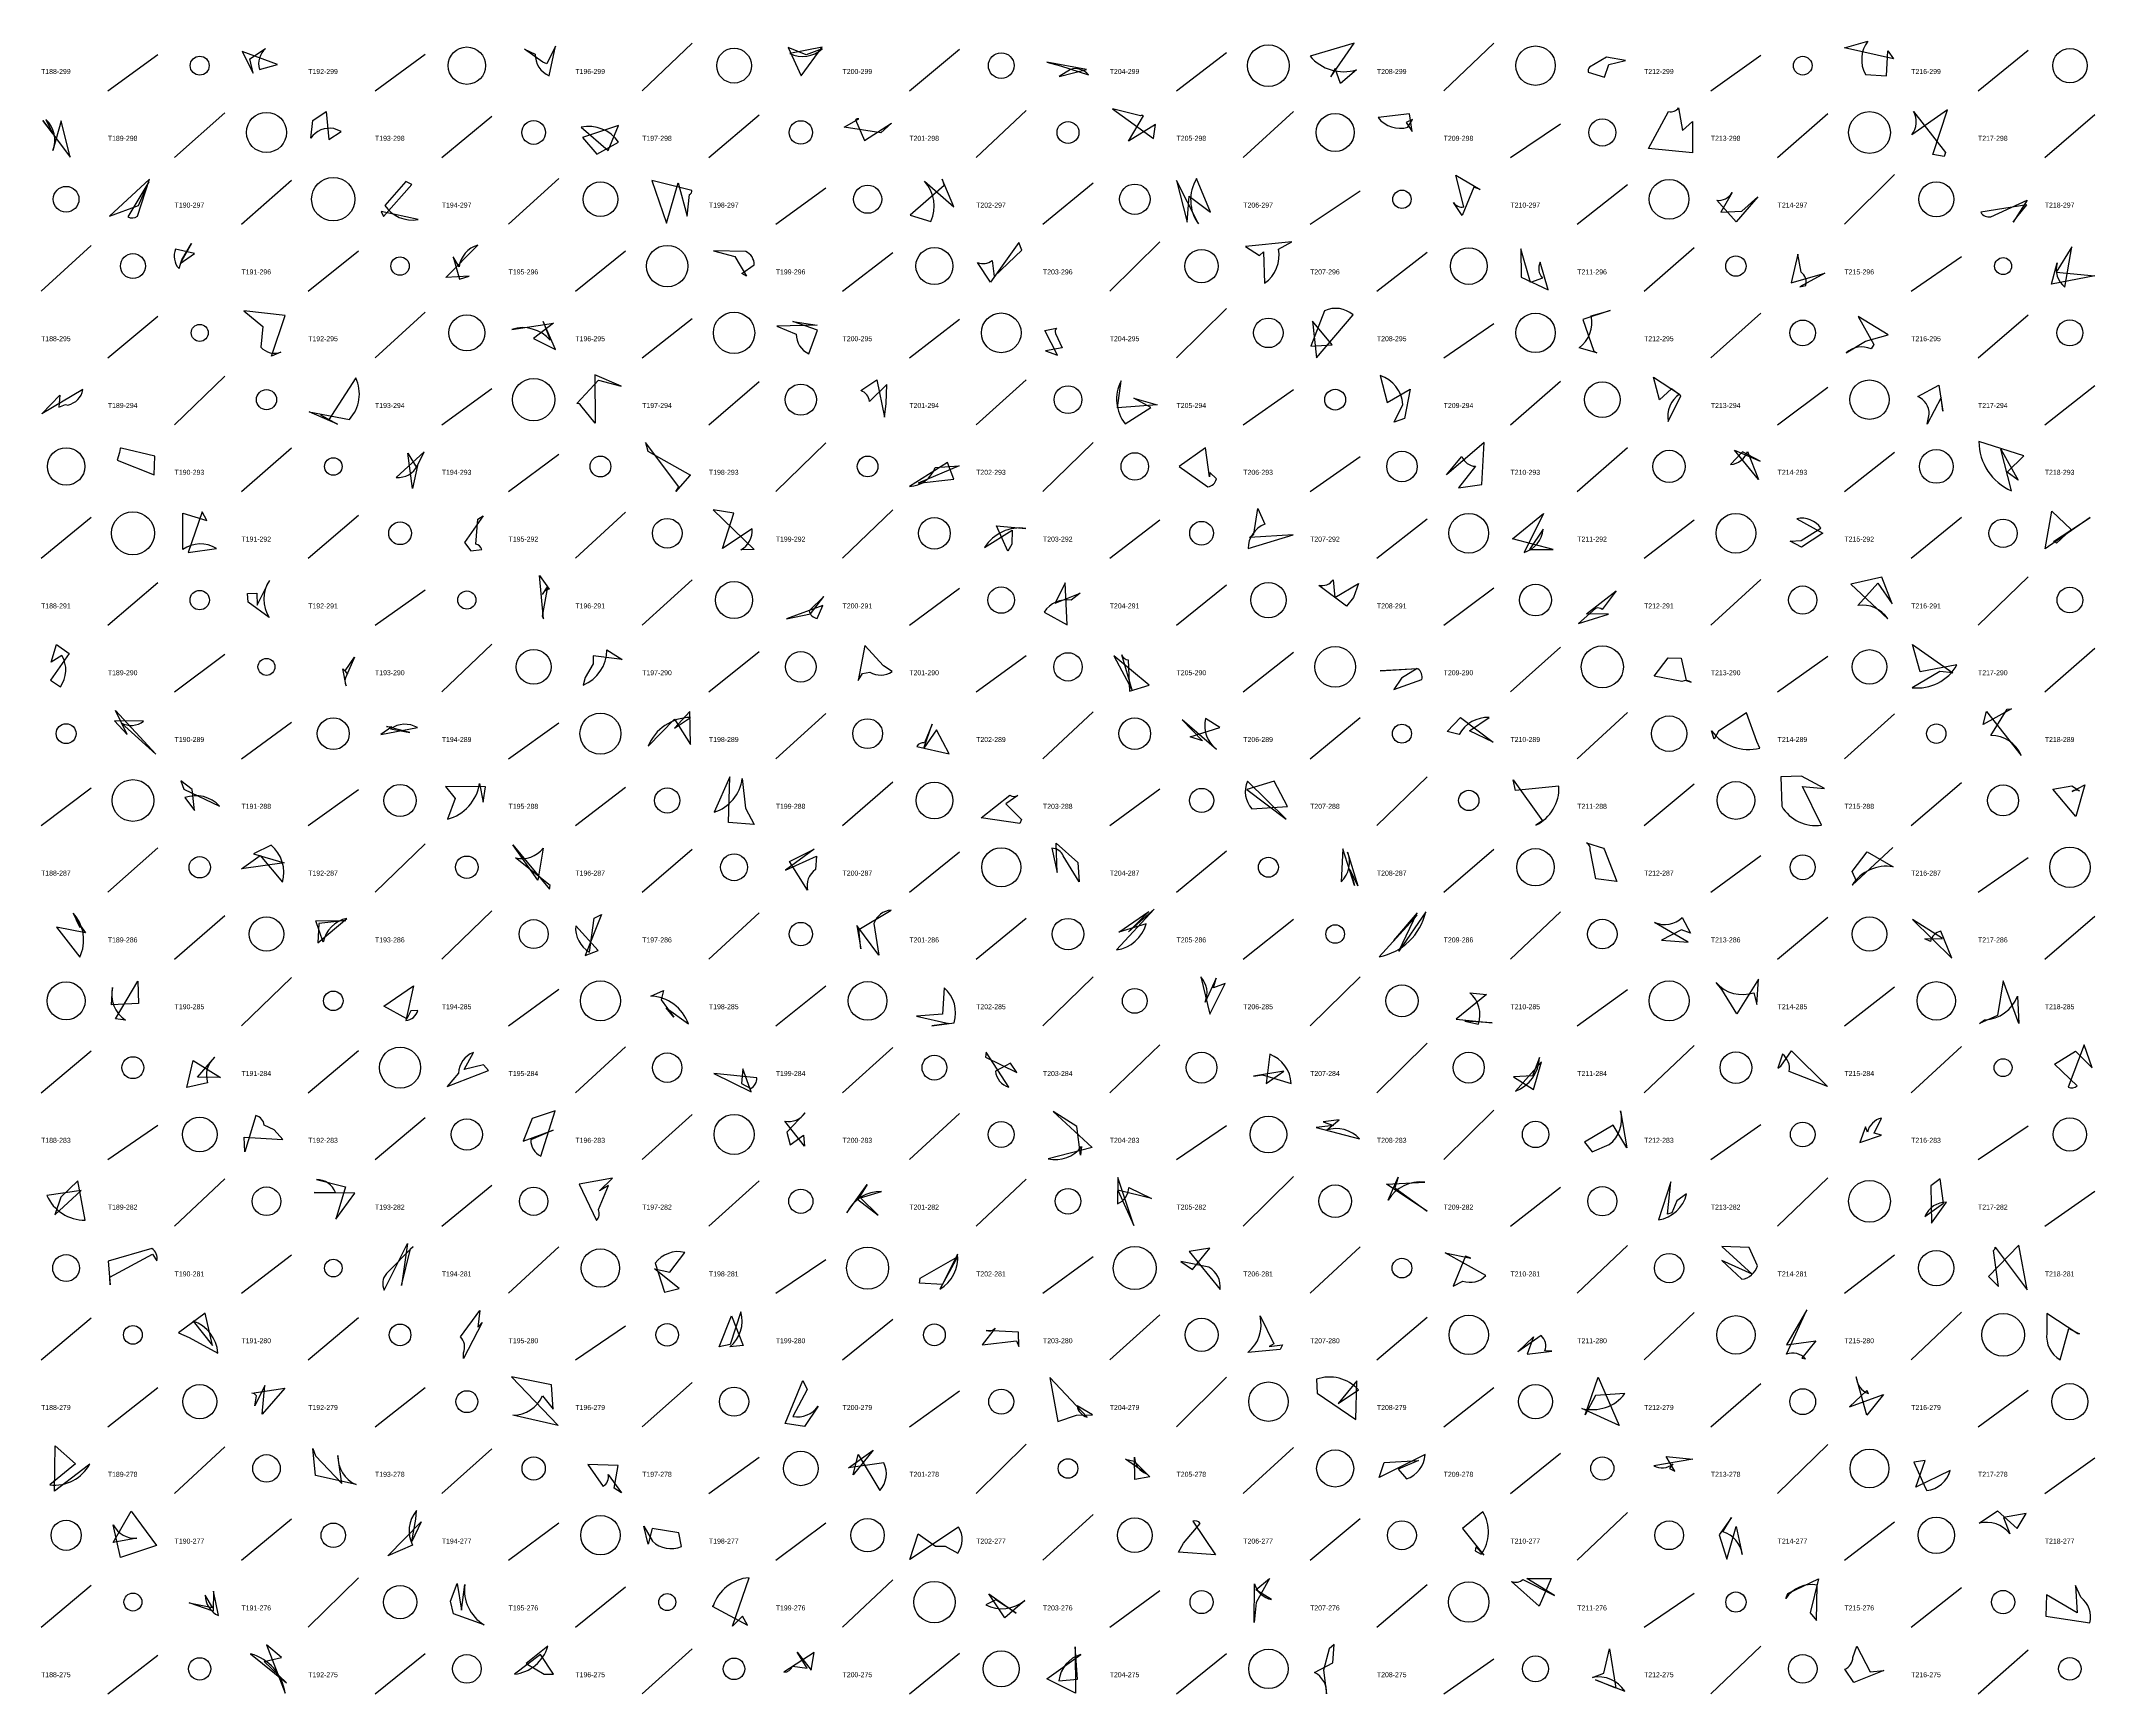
# Model space of a CAD drawing. Header units: millimetres. Extents: x -1 to 9990, y 0 to 15990.
# Drawn here: x 7520 to 8750, y 11000 to 11990 of the extents above; entities that cross this region are included whole.
import ezdxf

# ---------------------------------------------------------------- set-up
doc = ezdxf.new("R2010")
doc.units = ezdxf.units.MM
doc.layers.add('TEXT', color=3, linetype='Continuous')
doc.layers.add('WALL', color=1, linetype='Continuous')

msp = doc.modelspace()

# ---------------------------------------------------------------- linework, layer by layer
for points in [[(7647, 11970.5), (7645.1, 11979.1), (7654.5, 11985.2, 0.3), (7650.8, 11972.8), (7661.5, 11975.7), (7640.4, 11983.4)], [(7820.4, 11977), (7809.5, 11984.9), (7815.9, 11981.9, 0.3), (7824.3, 11969), (7828.1, 11986.7), (7822.8, 11976.1)], [(7975.1, 11969), (7987.7, 11986.1), (7968.4, 11982.3, 0.3), (7987.8, 11985), (7978.2, 11981.5), (7967.4, 11985.9)], [(8292.4, 11968.4), (8306.3, 11988.5), (8280, 11980.7, 0.3), (8307.7, 11972.5), (8298.1, 11964.3), (8295, 11973.2)], [(8629.3, 11979.1), (8600, 11985.6), (8614, 11989.7, 0.3), (8612.6, 11969.8), (8625.2, 11969), (8625.9, 11983.8)], [(8122.3, 11977), (8130.5, 11974.8), (8147.3, 11969.5, 0.3), (8136.4, 11972.8), (8129.7, 11968.6), (8146.1, 11972.8)], [(8468.8, 11978), (8457.5, 11980), (8447.4, 11974.1, 0.3), (8446.6, 11971.1), (8456.2, 11968.1), (8458.8, 11975.7)], [(7692.3, 11930.7), (7699.7, 11935.5), (7695.4, 11937.3, 0.3), (7681.5, 11931.5), (7682.8, 11942.2), (7690.8, 11947.5)], [(8187.5, 11939.8), (8171.2, 11929.7), (8180.2, 11945, 0.3), (8178.5, 11944.9), (8161.7, 11949.1), (8186.3, 11931.3)], [(8341.2, 11935.5), (8339.6, 11946.2), (8320.7, 11943.9, 0.3), (8338.5, 11938.1), (8341.3, 11942.7), (8337.6, 11940.9)], [(8508.9, 11922.8), (8482.7, 11925.3), (8494.7, 11947.5, 0.3), (8500.7, 11949.8), (8503, 11936.2), (8509, 11941.6)], [(8653, 11921.8), (8661.8, 11948.5), (8640.4, 11933.6, 0.3), (8641.4, 11947.6), (8660.5, 11923.1), (8659.8, 11920.6)], [(7537.5, 11920.3), (7532, 11942), (7527.1, 11924.1, 0.3), (7522.9, 11942.8), (7526.9, 11934.6), (7521.1, 11942.1)], [(7844.2, 11932), (7852.9, 11922), (7865.8, 11929.2, 0.3), (7843.4, 11938.2), (7859.6, 11924.2), (7865.9, 11939.2)], [(8023, 11934.7), (8000.9, 11938.1), (8009.8, 11943.1, 0.3), (8007.7, 11942.6), (8013.1, 11930.1), (8029.3, 11940.5)], [(7578.3, 11891.2), (7584.5, 11905.4), (7572, 11884.5, 0.3), (7577.8, 11884.8), (7585, 11907), (7561, 11884.8)], [(8060.8, 11903.2), (8040.4, 11885.5), (8052.9, 11881.7, 0.3), (8049, 11905.8), (8066.6, 11890.5), (8059.6, 11907)], [(8207.6, 11896.8), (8220.3, 11887.3), (8212, 11907.4, 0.3), (8213.1, 11880.2), (8200, 11906.2), (8206.3, 11881.2)], [(8378.1, 11902.2), (8371.1, 11885.2), (8365.9, 11893, 0.3), (8372, 11890.4), (8367.2, 11909.5), (8381.8, 11900.9)], [(7742.1, 11903.9), (7738.4, 11905.6), (7725.8, 11891.3, 0.3), (7745.8, 11882.9), (7723.6, 11887.7), (7725, 11884.7)], [(7901.6, 11904.8), (7907, 11884.8), (7908.4, 11897.9, 0.3), (7909.8, 11900.3), (7885.8, 11906.2), (7894.5, 11880.6)], [(8548.2, 11896.5), (8535.2, 11881.4), (8523.5, 11894.4, 0.3), (8532.7, 11899), (8525.9, 11887.2), (8538.6, 11887.9)], [(8703.2, 11884.3), (8709.2, 11891.6), (8681.6, 11887.2, 0.3), (8687.7, 11884.5), (8709.4, 11894.4), (8701.1, 11881.3)], [(8249.7, 11861.3), (8252.1, 11863.5), (8252.7, 11844.7, 0.3), (8261, 11865.2), (8269.1, 11869.5), (8241.4, 11866.8)], [(7603.3, 11856.5), (7611.9, 11862.6), (7600.6, 11865.2, 0.3), (7602.6, 11853.5), (7604.3, 11858.7), (7610.1, 11868.5)], [(7776.3, 11849), (7762.4, 11848.1), (7781.5, 11867.5, 0.3), (7770.4, 11854.6), (7766.8, 11860.6), (7770.5, 11847.2)], [(7942.5, 11849), (7939.6, 11850.6), (7947.1, 11855.7, 0.3), (7942, 11863.8), (7922.6, 11864.1), (7935.5, 11860.7)], [(8105.5, 11869.1), (8088.6, 11845.4), (8080.9, 11857.2, 0.3), (8089.5, 11858.4), (8090.7, 11848.8), (8107.3, 11864.5)], [(8406.4, 11848.3), (8422.6, 11840.8), (8417.8, 11857.4, 0.3), (8419.1, 11847.7), (8412, 11845.1), (8406.2, 11865.3)], [(8588.3, 11850.8), (8573.2, 11842.6), (8576.9, 11843.4, 0.3), (8574.1, 11851.3), (8572, 11862.1), (8568.1, 11845)], [(8750, 11849.1), (8723.9, 11844.2), (8727.3, 11857, 0.3), (8732, 11842.4), (8736.2, 11866.5), (8726.7, 11851.4)], [(7641.5, 11828.2), (7652.9, 11818.8), (7651.7, 11806.4, 0.3), (7663.5, 11803.4), (7658, 11801.1), (7666.1, 11825.4)], [(7828, 11805), (7820.6, 11821.9), (7824.9, 11810.6, 0.3), (7801.9, 11817.1), (7826.8, 11820.9), (7814.9, 11811.6)], [(7984.7, 11819.7), (7960.7, 11819.1), (7972.2, 11814.3, 0.3), (7979.8, 11802.5), (7985, 11816.6), (7970.2, 11821.8)], [(8281.4, 11822), (8283.9, 11800.1), (8305.7, 11825.7, 0.3), (8288.6, 11828.2), (8280.5, 11807), (8293.3, 11807.8)], [(8450, 11804), (8451.7, 11803.1), (8441.1, 11806.1, 0.3), (8448.3, 11825.2), (8459.7, 11828.4), (8443.4, 11823)], [(8608.2, 11824.7), (8617.6, 11808), (8615.9, 11805.4, 0.3), (8601.1, 11803), (8612.7, 11810), (8626.1, 11813.8)], [(8128.8, 11801.6), (8121.2, 11816.5), (8128.2, 11817.8, 0.3), (8127.5, 11814.7), (8131.5, 11806), (8121.5, 11804.2)], [(7697.5, 11760.4), (7680.5, 11767.7), (7704.7, 11763.2, 0.3), (7708.5, 11788.1), (7692.1, 11762.8), (7687.4, 11766)], [(7851.7, 11789.9), (7851.8, 11760.9), (7843.2, 11771.6, 0.3), (7840.9, 11772.8), (7853.9, 11786.7), (7867.4, 11783.1)], [(8026.1, 11772.7), (8026.6, 11784), (8016.1, 11773.9, 0.3), (8011, 11780.4), (8020.6, 11786.9), (8025.2, 11764.6)], [(8188.4, 11771.9), (8164.7, 11770.1), (8166.8, 11786.2, 0.3), (8169.3, 11760.5), (8184.7, 11770.3), (8174.5, 11775.8)], [(8336.5, 11763.7), (8330.3, 11761.6), (8335.6, 11772.2, 0.3), (8322, 11789.4), (8326.2, 11773.3), (8339.9, 11781.2)], [(8489.3, 11774.9), (8485.7, 11788.5), (8501.3, 11778.3, 0.3), (8494.4, 11762), (8502, 11777.3), (8496.4, 11781.5)], [(8658, 11776.3), (8649.6, 11760.3), (8650.8, 11766.3, 0.3), (8643.9, 11776.9), (8656.6, 11783.6), (8659, 11768.1)], [(7530.7, 11770.6), (7534.6, 11772.1), (7536.1, 11771.8, 0.3), (7545.1, 11781), (7520.4, 11766.5), (7531.2, 11777.6)], [(7881.9, 11749.4), (7883.4, 11744.2), (7908.9, 11729.7, 0.3), (7908.4, 11729.3), (7900.1, 11720.1), (7902, 11722.9)], [(8384.3, 11749.4), (8361.7, 11729.9), (8370.9, 11741, 0.3), (8379, 11735.1), (8368.9, 11722.2), (8382.8, 11724.1)], [(8697.5, 11731.6), (8707.5, 11741.3), (8680.5, 11750, 0.3), (8700.1, 11720.4), (8693.6, 11745.3), (8704.1, 11726.8)], [(7587.8, 11729.9), (7588.1, 11741.1), (7567.9, 11746, 0.3), (7567.4, 11745.8), (7566.9, 11743.3), (7565.5, 11738.7)], [(7744.8, 11734.4), (7749.4, 11743.8), (7732.7, 11728.4, 0.3), (7745.5, 11735.6), (7742.5, 11721.8), (7739.6, 11743)], [(8066.6, 11727.4), (8062.9, 11737.3), (8040.1, 11723, 0.3), (8055.5, 11734.4), (8069.8, 11735.3), (8045.2, 11725)], [(8217.4, 11746.2), (8201.5, 11734.9), (8218.8, 11722.8, 0.3), (8223.9, 11727.5), (8219.9, 11731.3), (8219.8, 11728.8)], [(8549.6, 11738.1), (8539, 11743.8), (8531.8, 11736.2, 0.3), (8541.9, 11743.9), (8548.5, 11727.1), (8534.1, 11744.8)], [(8246.3, 11694.4), (8248.6, 11709.8), (8252.8, 11700.5, 0.3), (8242.8, 11685.8), (8269.9, 11694), (8243.6, 11692.5)], [(7616.4, 11707.8), (7608, 11683.4), (7625.1, 11685.9, 0.3), (7604.9, 11685.2), (7604.8, 11707), (7619.2, 11702.6)], [(7773.6, 11689.5), (7777.3, 11684.5), (7783.9, 11685.3, 0.3), (7780.3, 11688.5), (7781.6, 11703.5), (7784.7, 11705.4)], [(7922.4, 11709), (7947.1, 11685.2), (7939, 11685, 0.3), (7945.9, 11697.7), (7928.1, 11685.8), (7934.8, 11707.1)], [(8098.9, 11684.2), (8092.2, 11699.4), (8109.8, 11697.9, 0.3), (8085, 11686.4), (8101.6, 11696.8), (8101.3, 11688.4)], [(8401.3, 11691.6), (8419.7, 11706.8), (8408.2, 11683.5, 0.3), (8419.6, 11697.4), (8411.4, 11685.3), (8425.6, 11685.3)], [(8567.4, 11690.3), (8574, 11690.6), (8585.9, 11698, 0.3), (8571.5, 11703.7), (8587.1, 11695), (8574.3, 11686.6)], [(8724.2, 11708.2), (8735.8, 11697.3), (8727, 11689.1, 0.3), (8725.1, 11690), (8747.1, 11704.4), (8720.2, 11685.6)], [(7649.3, 11659.2), (7649.5, 11651.9), (7656.7, 11666.7, 0.3), (7656.6, 11644.5), (7644.1, 11653.7), (7643.7, 11658.9)], [(7820.9, 11643.8), (7818.5, 11669.7), (7824.3, 11661.5, 0.3), (7820.3, 11658.3), (7823.3, 11663), (7820.1, 11645.4)], [(8127.3, 11653.2), (8142.2, 11659.2), (8136.8, 11654.9, 0.3), (8120.8, 11647.8), (8134.5, 11640.1), (8133.4, 11665.4)], [(8306, 11656.5), (8301.8, 11651.3), (8285.2, 11663.8, 0.3), (8293.9, 11667.2), (8294.9, 11656.6), (8308.9, 11664.9)], [(8445.6, 11646.8), (8463.2, 11660.5), (8454.9, 11649.3, 0.3), (8451, 11650), (8440.8, 11640.9), (8458.6, 11646.6)], [(8622.3, 11668.7), (8603.8, 11664.6), (8625.9, 11643.8, 0.3), (8608, 11651.7), (8620, 11665.2), (8628.6, 11652.7)], [(7980.7, 11646.8), (7988.8, 11657.2), (7979.9, 11648.6, 0.3), (7984.8, 11643.9), (7988.2, 11651.7), (7966.5, 11643.8)], [(7536.8, 11623.1), (7525.7, 11607), (7531.6, 11603.1, 0.3), (7532.4, 11621.8), (7526, 11617.8), (7529.2, 11628.3)], [(7850.7, 11616.8), (7845.9, 11608.7), (7844.6, 11604, 0.3), (7858.9, 11625.1), (7868, 11619.4), (7850.6, 11621.7)], [(8009.3, 11606.9), (8012, 11611), (8016.4, 11611.9, 0.3), (8029.6, 11612.2), (8024.5, 11615.6), (8013.4, 11627.7)], [(8665, 11611.5), (8657.2, 11612.3), (8640.5, 11602.5, 0.3), (8667.4, 11616.2), (8645.4, 11612.1), (8640.7, 11628.3)], [(7702.2, 11612.7), (7707.7, 11620.8), (7703, 11609.8, 0.3), (7702.8, 11603.7), (7700.7, 11613.9), (7703.7, 11610.6)], [(8162.4, 11621.7), (8173.4, 11601.1), (8167.2, 11622.2, 0.3), (8171.1, 11619.2), (8171.9, 11600.5), (8183.7, 11604.1)], [(8334.7, 11608.3), (8330.2, 11601.4), (8347, 11607.4, 0.3), (8344.5, 11613.8), (8322, 11612.7), (8344.2, 11614)], [(8502.3, 11620.3), (8505.2, 11606.9), (8508.2, 11605.8, 0.3), (8502.7, 11606.2), (8486.1, 11609.5), (8494.5, 11620.5)], [(7564.6, 11588.9), (7588.8, 11562.8), (7567.9, 11581.5, 0.3), (7581.4, 11582.5), (7563.9, 11582.6), (7571.5, 11574.5)], [(7908.5, 11588.3), (7899.3, 11578.2), (7908.9, 11584.7, 0.3), (7883.5, 11567.5), (7899.4, 11583.6), (7909, 11568.6)], [(8524.6, 11576.4), (8521.9, 11571.7), (8520.4, 11576.7, 0.3), (8549.4, 11566.3), (8547.6, 11570.3), (8541.3, 11587.4)], [(8683.1, 11580.4), (8685, 11588.3), (8705.9, 11561.9, 0.3), (8687.7, 11573.9), (8697.5, 11589.6), (8700, 11589.8)], [(7730, 11579.1), (7723.5, 11574.5), (7745.4, 11578.6, 0.3), (7729.2, 11577.8), (7740.8, 11575.7), (7726.8, 11579.2)], [(8048.6, 11566.4), (8053.6, 11580.6), (8049.1, 11569.5, 0.3), (8044.4, 11567.4), (8063.8, 11562.9), (8056.3, 11577.2)], [(8208.1, 11573.1), (8225.9, 11578.7), (8217.3, 11584, 0.3), (8224, 11565.6), (8203.3, 11583.2), (8215.6, 11570.8)], [(8389.6, 11569.9), (8375.5, 11576.7), (8387.3, 11584.6, 0.3), (8369.3, 11574.4), (8362.1, 11576.2), (8370.1, 11584.7)], [(7603.6, 11546.8), (7605.5, 11541.8), (7626.9, 11531.6, 0.3), (7606, 11536.7), (7611.9, 11529), (7610.4, 11541.5)], [(7762.2, 11543.4), (7767.9, 11536.1), (7763.3, 11523.8, 0.3), (7782.6, 11545.1), (7784.8, 11533.9), (7786.2, 11543.2)], [(7931.6, 11521.9), (7932.5, 11549.1), (7923, 11528, 0.3), (7939.9, 11548.2), (7941.8, 11530.4), (7947.1, 11520.6)], [(8106.1, 11521.2), (8083, 11524.5), (8100.2, 11538.2, 0.3), (8104.9, 11538), (8097.7, 11533), (8107.2, 11523.7)], [(8242, 11541.6), (8265.6, 11523.8), (8242.5, 11546.5, 0.3), (8245.1, 11530), (8266.5, 11531.4), (8258.5, 11546.5)], [(8401.6, 11547.4), (8419.1, 11522.8), (8415.2, 11520.2, 0.3), (8429, 11543.5), (8410.9, 11541.7), (8402.9, 11540.9)], [(8574.2, 11549.5), (8561.9, 11549.2), (8562.4, 11531.5, 0.3), (8586.2, 11520.2), (8574.8, 11543.3), (8588.1, 11542.2)], [(8724.8, 11541.7), (8736.1, 11543.7), (8740.8, 11540.8, 0.3), (8736.4, 11540.3), (8744, 11544.4), (8738.6, 11525.4)], [(7640, 11494.1), (7651.2, 11502.1), (7664.6, 11486, 0.3), (7657.7, 11508.2), (7647.2, 11503.1), (7665.5, 11497.7)], [(7824.5, 11481.8), (7824.9, 11484.1), (7804.1, 11500.7, 0.3), (7820.7, 11506.4), (7817.4, 11487.2), (7802.6, 11508.5)], [(7965.8, 11493.2), (7984.4, 11501.6), (7983.7, 11493.6, 0.3), (7979, 11481.2), (7968.2, 11498.5), (7982.9, 11505.9)], [(8140.9, 11497.8), (8141.7, 11486.2), (8132.2, 11501.8, 0.3), (8125.3, 11506.4), (8128.5, 11491.9), (8127.9, 11509.4)], [(8306.6, 11484), (8299.6, 11506.1), (8298.6, 11486.3, 0.3), (8302.4, 11504.1), (8308.6, 11483.9), (8304, 11493.5)], [(8463.6, 11486.4), (8451.2, 11488.1), (8447.7, 11505.5, 0.3), (8445.5, 11509.7), (8455.6, 11506.4), (8456.3, 11505.5)], [(8604.7, 11492.5), (8613.7, 11504.3), (8629.1, 11495.3, 0.3), (8604.6, 11484.3), (8628.9, 11506.9), (8607.3, 11486.7)], [(7546.6, 11455.8), (7529.3, 11459.2), (7543.2, 11441.1, 0.3), (7539.3, 11467.6), (7543.4, 11459), (7541.1, 11463.6)], [(7686.3, 11461.3), (7685.7, 11449.7), (7703.1, 11464.4, 0.3), (7689, 11450.2), (7684.5, 11462.9), (7702.5, 11463.2)], [(7845.8, 11442.2), (7853.6, 11445.1), (7840.2, 11460, 0.3), (7848.5, 11444.2), (7851.3, 11464.5), (7855.6, 11466.7)], [(8010.9, 11446.2), (8009.8, 11457.8), (8029, 11469.3, 0.3), (8018.8, 11461.4), (8021.8, 11442.3), (8008.6, 11460.1)], [(8171.3, 11456.4), (8186.7, 11470), (8164.1, 11445.5, 0.3), (8181.8, 11461.2), (8165.4, 11456.1), (8183.4, 11468.5)], [(8329.9, 11451.2), (8344.1, 11466.4), (8321.3, 11441.4, 0.3), (8349.2, 11468.3), (8333.1, 11444.7), (8344.2, 11467.7)], [(8490.4, 11451.3), (8506.5, 11450.1), (8486.2, 11462, 0.3), (8502.9, 11464.9), (8507.8, 11455.6), (8502.5, 11457.6)], [(8640.8, 11463.7), (8664.4, 11440.5), (8657.7, 11456.7, 0.3), (8651.5, 11450.5), (8648.2, 11452.2), (8658.8, 11452.4)], [(7578.4, 11413.5), (7562.1, 11412.6), (7562.7, 11423, 0.3), (7570.5, 11403.4), (7564.6, 11404.2), (7577.9, 11426.8)], [(8222.1, 11422.9), (8223.7, 11428.5), (8217.1, 11414.3, 0.3), (8214.5, 11429.3), (8219.9, 11407.1), (8229.2, 11425.4)], [(8535.5, 11407.3), (8526.5, 11421.8), (8523.1, 11425.9, 0.3), (8545.8, 11419.9), (8547.5, 11412.9), (8548.5, 11428)], [(8691.7, 11406.3), (8680.9, 11401.4), (8683.9, 11403.6, 0.3), (8703.7, 11417.9), (8704.4, 11401.5), (8695, 11427)], [(7725.2, 11411.9), (7743, 11424), (7738.5, 11403.2, 0.3), (7745.7, 11409.2), (7741.4, 11409.1), (7739, 11404.2)], [(7899, 11405.3), (7894.3, 11410.8), (7907.7, 11401.3, 0.3), (7885.1, 11417.9), (7892.8, 11421.2), (7891.4, 11415.6)], [(8063.6, 11401.5), (8053.4, 11400.1), (8066.8, 11401.9, 0.3), (8060.8, 11422.8), (8059.8, 11407), (8044.3, 11405.9)], [(8389, 11401.8), (8372.6, 11402.9), (8380.9, 11401.1, 0.3), (8375.6, 11419.9), (8385.7, 11418.9), (8367.4, 11404)], [(7627.5, 11369.2), (7613.7, 11369.3), (7624, 11381.3, 0.3), (7619.7, 11366), (7607.3, 11363.2), (7611.1, 11379.2)], [(7785, 11376.7), (7773.4, 11373.9), (7778.9, 11384.1, 0.3), (7770, 11371.7), (7763.1, 11363.7), (7787.9, 11373.3)], [(8104.3, 11372.1), (8100.6, 11377.7), (8091.5, 11373, 0.3), (8099.5, 11363.3), (8086, 11384.3), (8085.6, 11381.2)], [(8246, 11370), (8251.4, 11370.7), (8268.7, 11365.5, 0.3), (8255.9, 11383), (8253.7, 11365.6), (8264.2, 11373)], [(8413.8, 11361.9), (8418.6, 11378.4), (8402.9, 11360.9, 0.3), (8417.4, 11381), (8413.2, 11370.1), (8401.8, 11369.5)], [(8568.3, 11385.1), (8589.9, 11363.8), (8566.8, 11372.8, 0.3), (8562.9, 11383), (8560.1, 11374.7), (8561.8, 11375.8)], [(8748.4, 11374.9), (8743.6, 11388.6), (8734, 11363.4, 0.3), (8739.4, 11364.1), (8725.7, 11377.1), (8738.4, 11384.9)], [(7940.2, 11374.3), (7939.4, 11365.5), (7945, 11362.6, 0.3), (7948.6, 11368.9), (7922.9, 11371.5), (7945.3, 11360.5)], [(7664.8, 11332), (7659.5, 11337.8), (7653.7, 11340.5, 0.3), (7648.6, 11346.4), (7642, 11324.6), (7641.7, 11333.3)], [(7808.8, 11331), (7826.7, 11337.5), (7813.3, 11331.7, 0.3), (7819.3, 11322.1), (7827.8, 11349.1), (7814.1, 11344.6)], [(7976.6, 11334.5), (7977.2, 11327.9), (7965.4, 11343, 0.3), (7977.5, 11347.9), (7966.6, 11336.3), (7968.6, 11328.7)], [(8126.2, 11348.8), (8149.5, 11327.2), (8123.2, 11320.5, 0.3), (8143.1, 11327.7), (8142.4, 11322.6), (8140.3, 11339.7)], [(8294.1, 11340.3), (8283.6, 11339.1), (8309.5, 11332.4, 0.3), (8289.8, 11337.5), (8297.4, 11343.8), (8287.9, 11342.5)], [(8444.4, 11330.4), (8448.9, 11324.6), (8459.1, 11328.9, 0.3), (8465.9, 11349.1), (8469.7, 11327), (8461.4, 11340.5)], [(8622.1, 11334.5), (8617.7, 11335.7), (8622.2, 11344.8, 0.3), (8613.8, 11336.3), (8612.6, 11339.5), (8609.2, 11330.2)], [(7528.2, 11286.9), (7544.1, 11301.4), (7523.4, 11298.5, 0.3), (7546.5, 11283.7), (7542.1, 11307.3), (7531.8, 11297.5)], [(7708, 11299.9), (7683.5, 11300.3), (7696.4, 11300.2, 0.3), (7684.9, 11308.1), (7702.4, 11303.6), (7696.6, 11284.2)], [(7862.2, 11308.9), (7842.3, 11305.2), (7852.6, 11283.5, 0.3), (7853.8, 11290), (7859.9, 11304.5), (7854.5, 11301.2)], [(8021.4, 11286.7), (8010.8, 11297.1), (8023.4, 11300.8, 0.3), (8002.5, 11288.1), (8014.8, 11305), (8009.1, 11296)], [(8174.5, 11280.5), (8164.8, 11309.2), (8164.6, 11293.5, 0.3), (8171.5, 11303.2), (8185, 11296.6), (8164.9, 11301.6)], [(8350, 11289), (8325.8, 11305.2), (8348.6, 11306.4, 0.3), (8326.7, 11295.6), (8332.8, 11309.5), (8330.8, 11303)], [(8494, 11287.3), (8496.1, 11306.6), (8488.6, 11283.8, 0.3), (8505.5, 11299.4), (8499.7, 11295.3), (8496.6, 11288.1)], [(8651.8, 11304.2), (8652.2, 11281.8), (8661.2, 11294.5, 0.3), (8648.1, 11285.9), (8659.3, 11293.9), (8657.4, 11308.5)], [(7741.2, 11266.5), (7742.8, 11267.9), (7726.8, 11251.7, 0.3), (7725.5, 11241.7), (7739.5, 11269.7), (7735.8, 11244.5)], [(8220, 11267), (8207.5, 11264.9), (8226.1, 11242.2, 0.3), (8219.4, 11255.5), (8202.5, 11258.9), (8209.5, 11254.2)], [(8544.8, 11251.4), (8526.5, 11259.5), (8538.5, 11248.3, 0.3), (8547.9, 11256.4), (8543, 11267.4), (8526.6, 11268)], [(8686.3, 11249.9), (8692.3, 11243.9), (8689.2, 11265.5, 0.3), (8690.2, 11267.6), (8709.5, 11241.9), (8704.5, 11268.7)], [(7561.2, 11249.5), (7586.7, 11263.4), (7589.3, 11259.4, 0.3), (7586.4, 11266.8), (7560.1, 11259.1), (7561.4, 11245)], [(7887.4, 11254.6), (7896.6, 11252.5), (7905.5, 11264.4, 0.3), (7887.8, 11257.9), (7893.4, 11240.5), (7902.2, 11242.7)], [(8046.4, 11248.9), (8068.8, 11261.7), (8058.2, 11242.4, 0.3), (8068.8, 11263.3), (8059.8, 11245.2), (8046, 11246)], [(8373.1, 11262.2), (8365.6, 11244.1), (8371.5, 11247.2, 0.3), (8385.3, 11250.6), (8360.9, 11264.1), (8376.3, 11261)], [(8582.8, 11211.4), (8574.5, 11201.1), (8576.7, 11200.7, 0.3), (8565.3, 11203.5), (8577.4, 11229.9), (8565.2, 11209.1)], [(7602.3, 11216.2), (7608.7, 11213.4), (7625.9, 11204.1, 0.3), (7611, 11223.3), (7622.7, 11208.7), (7618.2, 11227.9)], [(7784.2, 11222.5), (7772.9, 11200.8), (7773, 11204.2, 0.3), (7771.1, 11213.9), (7782.7, 11229.6), (7781.5, 11219.7)], [(7933.4, 11226.4), (7940.4, 11208.6), (7932.5, 11207.8, 0.3), (7939.1, 11228.8), (7932.6, 11209.3), (7926.1, 11207.8)], [(8105.5, 11208.1), (8105.3, 11216.7), (8085.9, 11217.6, 0.3), (8091.4, 11219), (8083.6, 11209), (8104.1, 11211.4)], [(8263.5, 11209.1), (8262, 11206.2), (8242.6, 11204.5, 0.3), (8250, 11226.3), (8258.3, 11209.7), (8255.4, 11208.1)], [(8739.8, 11215.7), (8721.3, 11227.8), (8721.2, 11216, 0.3), (8729.1, 11200.1), (8734.3, 11218.9), (8740.8, 11215.7)], [(8409.9, 11203.5), (8424.7, 11205.2), (8420.6, 11205.4, 0.3), (8418.4, 11214.6), (8404.3, 11204.8), (8413.7, 11213.9)], [(7654, 11184.7), (7648, 11172.5), (7649, 11178.5, 0.3), (7646.2, 11180), (7666, 11183), (7652.4, 11167.5)], [(7801.8, 11189.8), (7829.7, 11160.7), (7802.6, 11166.9, 0.3), (7820.3, 11178.5), (7826.7, 11170.6), (7825.7, 11185.1)], [(7976.2, 11187.6), (7978.7, 11182.3), (7970.2, 11166.2, 0.3), (7985.4, 11172.4), (7977.2, 11160.1), (7965.7, 11161.9)], [(8140.1, 11166.9), (8149.7, 11167.1), (8140.4, 11172.5, 0.3), (8146.4, 11165.8), (8124.2, 11189.4), (8128.9, 11163.2)], [(8308, 11187.4), (8296.7, 11174), (8309, 11182.1, 0.3), (8283.8, 11188.4), (8284.3, 11180.1), (8307.3, 11164.4)], [(8452.6, 11189.6), (8465, 11160.7), (8442.8, 11171, 0.3), (8468.5, 11179.8), (8450.9, 11178.6), (8444.7, 11167.1)], [(8623.4, 11179.2), (8613.4, 11167), (8607, 11189.9, 0.3), (8614.4, 11179.8), (8613.4, 11181.7), (8603, 11172)], [(7528.5, 11148.5), (7540.7, 11137.8), (7525.3, 11125.1, 0.3), (7549.2, 11137.6), (7548.5, 11137), (7528, 11121.4)], [(7684.3, 11142.6), (7700.1, 11126), (7697.7, 11142.8, 0.3), (7708.6, 11125.3), (7684.4, 11130.7), (7682.8, 11146.9)], [(8006.4, 11131.1), (8009.4, 11143.3), (8022.4, 11121.9, 0.3), (8024.8, 11138.3), (8003.5, 11135.4), (8018.3, 11146)], [(7865.6, 11136.8), (7847.5, 11137.4), (7856.6, 11124.3, 0.3), (7859.7, 11131.4), (7867.6, 11120.4), (7863.3, 11123.2)], [(8184.1, 11130), (8175.1, 11128.4), (8174.8, 11141.7, 0.3), (8182, 11131.8), (8169.5, 11140.6), (8174.7, 11139.3)], [(8345, 11139.7), (8332.7, 11134.5), (8337.7, 11128.7, 0.3), (8348.9, 11143.3), (8321.3, 11129.5), (8324.4, 11138.5)], [(8493.3, 11142.1), (8509.1, 11140.6), (8485.8, 11136.5, 0.3), (8497.3, 11137.7), (8495.3, 11134.9), (8498.4, 11133.3)], [(8641.6, 11138.8), (8648.5, 11123.2), (8649.3, 11121.8, 0.3), (8663.4, 11133.7), (8642.7, 11123.8), (8648.3, 11139.7)], [(7589.2, 11088.8), (7567.5, 11081.6), (7563.2, 11101.3, 0.3), (7577.4, 11093.2), (7563.2, 11090.6), (7573.9, 11109.4)], [(7742.1, 11091.2), (7744.5, 11104.6), (7744.8, 11109.8, 0.3), (7742.5, 11089), (7727.6, 11082.7), (7747.6, 11103)], [(8379.3, 11088), (8378.8, 11085.7), (8382.5, 11083.6, 0.3), (8383.4, 11109.1), (8371.2, 11099.1), (8384, 11083)], [(8708.8, 11108.1), (8695.2, 11105.7), (8699, 11095.8, 0.3), (8680.6, 11102.2), (8691.6, 11109.6), (8703.4, 11099)], [(7883.5, 11089.7), (7880.9, 11100.5), (7886.1, 11091.4, 0.3), (7903.5, 11088.3), (7901.9, 11096.5), (7885.9, 11099.1)], [(8055.6, 11088.5), (8061.5, 11088.5), (8069, 11084.2, 0.3), (8069.5, 11099.9), (8040.2, 11080.4), (8045.3, 11095.8)], [(8201.2, 11084.8), (8204.1, 11090.2), (8214.2, 11102.1, 0.3), (8209.7, 11103.5), (8209.7, 11103.4), (8223.3, 11083.2)], [(8529.6, 11080.6), (8535.2, 11100.3), (8538.8, 11083.4, 0.3), (8527.1, 11097.1), (8532.4, 11105.6), (8525, 11095.2)], [(7608.6, 11054.6), (7622.7, 11051.7), (7618.3, 11059.2, 0.3), (7626.3, 11046.9), (7623.2, 11061.5), (7623, 11049.6)], [(7769.2, 11066.2), (7771.8, 11050.2), (7773.8, 11065.5, 0.3), (7785.3, 11041.4), (7766.9, 11048), (7765.2, 11055.5)], [(7940, 11046.6), (7934, 11040.6), (7944, 11069.6, 0.3), (7922.4, 11052.6), (7921.9, 11052.6), (7943.1, 11041.2)], [(8104, 11048.4), (8091.7, 11056.3), (8085.7, 11053.3, 0.3), (8109.1, 11056), (8097.1, 11045.5), (8087.5, 11060)], [(8247.7, 11054.7), (8246.5, 11042.8), (8246.7, 11066, 0.3), (8256.9, 11056.6), (8247.5, 11062.3), (8255.6, 11069.2)], [(8424.4, 11069.2), (8417.2, 11052.6), (8400.7, 11067.4, 0.3), (8407.4, 11068.5), (8426.3, 11058.9), (8409.8, 11069.2)], [(8579.5, 11048.6), (8583.2, 11044), (8583.7, 11065.2, 0.3), (8564.9, 11057.1), (8566.1, 11060.2), (8584.5, 11068.9)], [(8721, 11059.3), (8720.7, 11046.5), (8746.9, 11042.5, 0.3), (8741.6, 11057.9), (8738.3, 11064.9), (8739.4, 11048.6)], [(7663.9, 11021.9), (7655.1, 11029.4), (7666.1, 11000.5, 0.3), (7645.5, 11024), (7667, 11006.7), (7653.6, 11019.4)], [(7826.9, 11011.9), (7819, 11023.7), (7803.5, 11011.8, 0.3), (7823.5, 11028.5), (7810.5, 11018.2), (7821.3, 11011.9)], [(7981.2, 11014.2), (7982.9, 11024.9), (7964.9, 11013, 0.3), (7970.1, 11016.6), (7978.8, 11015.4), (7972.8, 11025.1)], [(8139.4, 11000.5), (8122.3, 11009), (8142.7, 11023.7, 0.3), (8129.6, 11007.9), (8140.6, 11008.8), (8139.3, 11028.1)], [(8291.4, 11026.9), (8288.1, 11014.2), (8289.8, 11000.1, 0.3), (8282.7, 11012.8), (8293.7, 11018.7), (8294.5, 11029.5)], [(8463.1, 11003.5), (8450.9, 11008.4), (8468.5, 11001.7, 0.3), (8449.1, 11009.9), (8455.9, 11012.4), (8459.2, 11027)], [(8623.6, 11014.1), (8605.6, 11006.9), (8600.2, 11014.8, 0.3), (8605.1, 11021.9), (8607.4, 11028.5), (8615.3, 11013.2)]]:
    msp.add_lwpolyline(points, format="xyb", close=True)
for centre, radius in [((7615, 11975), 5.68), ((7775, 11975), 11.2), ((7935, 11975), 10.4), ((8095, 11975), 7.7), ((8255, 11975), 12.5), ((8415, 11975), 11.8), ((8575, 11975), 5.61), ((8735, 11975), 10.3), ((7655, 11935), 12), ((8295, 11935), 11.4), ((8615, 11935), 12.5), ((7815, 11935), 7.12), ((7975, 11935), 7.02), ((8135, 11935), 6.58), ((8455, 11935), 8.12), ((7695, 11895), 13), ((8495, 11895), 11.9), ((7535, 11895), 7.71), ((7855, 11895), 10.4), ((8015, 11895), 8.42), ((8175, 11895), 9.11), ((8335, 11895), 5.48), ((8655, 11895), 10.5), ((7575, 11855), 7.45), ((7735, 11855), 5.51), ((7895, 11855), 12.4), ((8055, 11855), 11.1), ((8215, 11855), 9.97), ((8375, 11855), 11), ((8535, 11855), 6.1), ((8695, 11855), 5.07), ((7775, 11815), 10.8), ((7935, 11815), 12.4), ((8095, 11815), 11.9), ((8255, 11815), 8.85), ((8415, 11815), 11.8), ((8575, 11815), 7.69), ((8735, 11815), 7.81), ((7615, 11815), 5.09), ((7815, 11775), 12.7), ((7975, 11775), 9.36), ((8455, 11775), 10.7), ((8615, 11775), 11.8), ((7655, 11775), 6.06), ((8135, 11775), 8.35), ((8295, 11775), 6.24), ((7535, 11735), 11.2), ((7695, 11735), 5.26), ((7855, 11735), 6.24), ((8015, 11735), 6.2), ((8175, 11735), 8.25), ((8335, 11735), 9.13), ((8495, 11735), 9.66), ((8655, 11735), 10.1), ((7575, 11695), 12.9), ((7735, 11695), 6.8), ((7895, 11695), 8.85), ((8055, 11695), 9.48), ((8215, 11695), 7.11), ((8375, 11695), 11.9), ((8535, 11695), 11.9), ((8695, 11695), 8.49), ((7615, 11655), 5.81), ((7775, 11655), 5.45), ((7935, 11655), 11.1), ((8095, 11655), 7.94), ((8255, 11655), 10.6), ((8415, 11655), 9.52), ((8575, 11655), 8.44), ((8735, 11655), 7.69), ((7815, 11615), 10.4), ((7975, 11615), 9.11), ((8295, 11615), 12.2), ((8455, 11615), 12.6), ((8615, 11615), 10.3), ((7655, 11615), 5.09), ((8135, 11615), 8.49), ((7855, 11575), 12.3), ((7535, 11575), 5.96), ((7695, 11575), 9.57), ((8015, 11575), 8.92), ((8175, 11575), 9.47), ((8335, 11575), 5.69), ((8495, 11575), 10.6), ((8655, 11575), 5.81), ((7575, 11535), 12.5), ((7735, 11535), 9.64), ((7895, 11535), 7.54), ((8055, 11535), 11), ((8215, 11535), 7.25), ((8375, 11535), 6.07), ((8535, 11535), 11.3), ((8695, 11535), 9.28), ((7615, 11495), 6.4), ((7775, 11495), 6.73), ((7935, 11495), 8.04), ((8095, 11495), 11.7), ((8255, 11495), 5.97), ((8415, 11495), 11.2), ((8575, 11495), 7.49), ((8735, 11495), 12.1), ((7655, 11455), 10.3), ((7815, 11455), 8.69), ((8135, 11455), 9.39), ((8455, 11455), 8.84), ((8615, 11455), 10.3), ((7975, 11455), 7.02), ((8295, 11455), 5.55), ((7855, 11415), 12), ((8495, 11415), 12), ((7535, 11415), 11.4), ((7695, 11415), 5.84), ((8015, 11415), 11.6), ((8175, 11415), 7.44), ((8335, 11415), 9.61), ((8655, 11415), 11.5), ((7575, 11375), 6.54), ((7735, 11375), 12.3), ((7895, 11375), 8.8), ((8055, 11375), 7.42), ((8215, 11375), 9.21), ((8375, 11375), 9.29), ((8535, 11375), 9.51), ((8695, 11375), 5.35), ((7615, 11335), 10.4), ((7775, 11335), 9.38), ((7935, 11335), 12), ((8095, 11335), 7.79), ((8255, 11335), 11), ((8415, 11335), 7.9), ((8575, 11335), 7.37), ((8735, 11335), 9.97), ((8295, 11295), 9.79), ((8455, 11295), 8.76), ((8615, 11295), 12.5), ((7655, 11295), 8.58), ((7815, 11295), 8.47), ((7975, 11295), 7.25), ((8135, 11295), 7.68), ((8015, 11255), 12.6), ((8175, 11255), 12.9), ((7535, 11255), 8.05), ((7695, 11255), 5.26), ((7855, 11255), 11.5), ((8335, 11255), 5.89), ((8495, 11255), 8.76), ((8655, 11255), 10.6), ((7575, 11215), 5.59), ((7735, 11215), 6.47), ((7895, 11215), 6.74), ((8055, 11215), 6.52), ((8215, 11215), 9.91), ((8375, 11215), 11.8), ((8535, 11215), 11.5), ((8695, 11215), 12.8), ((7615, 11175), 10.2), ((7775, 11175), 6.58), ((7935, 11175), 8.76), ((8095, 11175), 7.47), ((8255, 11175), 11.8), ((8415, 11175), 10.2), ((8575, 11175), 7.75), ((8735, 11175), 10.8), ((7975, 11135), 10.3), ((8295, 11135), 11.1), ((8615, 11135), 11.6), ((7655, 11135), 8.27), ((7815, 11135), 6.98), ((8135, 11135), 5.85), ((8455, 11135), 6.93), ((7535, 11095), 9.04), ((7695, 11095), 7.32), ((7855, 11095), 11.8), ((8015, 11095), 10), ((8175, 11095), 10.4), ((8335, 11095), 8.67), ((8495, 11095), 8.62), ((8655, 11095), 10.9), ((7575, 11055), 5.35), ((7735, 11055), 10), ((7895, 11055), 5.09), ((8055, 11055), 12.4), ((8215, 11055), 6.93), ((8375, 11055), 12.1), ((8535, 11055), 6.06), ((8695, 11055), 6.97), ((7615, 11015), 6.67), ((7775, 11015), 8.57), ((7935, 11015), 6.46), ((8095, 11015), 10.8), ((8255, 11015), 11.8), ((8415, 11015), 7.74), ((8575, 11015), 8.57), ((8735, 11015), 6.75)]:
    msp.add_circle(centre, radius)
at = {"layer": 'WALL'}
for p, q in [((7560, 11960), (7590, 11981.6)), ((7720, 11960), (7750, 11981.8)), ((7880, 11960), (7910, 11988.4)), ((8040, 11960), (8070, 11984.8)), ((8200, 11960), (8230, 11982.8)), ((8360, 11960), (8390, 11988.5)), ((8520, 11960), (8550, 11981.2)), ((8680, 11960), (8710, 11984.2)), ((7600, 11920), (7630, 11946.8)), ((7760, 11920), (7790, 11944.7)), ((7920, 11920), (7950, 11945.5)), ((8080, 11920), (8110, 11948.2)), ((8240, 11920), (8270, 11947.6)), ((8560, 11920), (8590, 11946.3)), ((8720, 11920), (8750, 11945.8)), ((8400, 11920), (8430, 11940.1)), ((7800, 11880), (7830, 11907.5)), ((8600, 11880), (8630, 11909.9)), ((7640, 11880), (7670, 11906.4)), ((7960, 11880), (7990, 11901.8)), ((8120, 11880), (8150, 11904.8)), ((8280, 11880), (8310, 11900)), ((8440, 11880), (8470, 11903.8)), ((8160, 11840), (8190, 11869.6)), ((7520, 11840), (7550, 11867.3)), ((7680, 11840), (7710, 11864.1)), ((7840, 11840), (7870, 11864.2)), ((8000, 11840), (8030, 11863.2)), ((8320, 11840), (8350, 11863.3)), ((8480, 11840), (8510, 11866.1)), ((8640, 11840), (8670, 11860.7)), ((7560, 11800), (7590, 11824.9)), ((7720, 11800), (7750, 11827.3)), ((7880, 11800), (7910, 11823.6)), ((8040, 11800), (8070, 11823.2)), ((8200, 11800), (8230, 11829.5)), ((8360, 11800), (8390, 11820.7)), ((8520, 11800), (8550, 11826.8)), ((8680, 11800), (8710, 11825.7)), ((7600, 11760), (7630, 11789.1)), ((7920, 11760), (7950, 11785.9)), ((8080, 11760), (8110, 11786.8)), ((8400, 11760), (8430, 11786)), ((8720, 11760), (8750, 11783.5)), ((7760, 11760), (7790, 11781.7)), ((8240, 11760), (8270, 11781)), ((8560, 11760), (8590, 11782.4)), ((7960, 11720), (7990, 11749.2)), ((8120, 11720), (8150, 11749.3)), ((7640, 11720), (7670, 11746.2)), ((7800, 11720), (7830, 11742.4)), ((8280, 11720), (8310, 11740.9)), ((8440, 11720), (8470, 11746.4)), ((8600, 11720), (8630, 11743.5)), ((7520, 11680), (7550, 11704.6)), ((7680, 11680), (7710, 11705.8)), ((7840, 11680), (7870, 11707.7)), ((8000, 11680), (8030, 11709)), ((8160, 11680), (8190, 11703)), ((8320, 11680), (8350, 11703.6)), ((8480, 11680), (8510, 11703.1)), ((8640, 11680), (8670, 11704.7)), ((7560, 11640), (7590, 11665.6)), ((7720, 11640), (7750, 11661.2)), ((7880, 11640), (7910, 11667.2)), ((8040, 11640), (8070, 11662.2)), ((8200, 11640), (8230, 11664.2)), ((8360, 11640), (8390, 11662.3)), ((8520, 11640), (8550, 11667.3)), ((8680, 11640), (8710, 11669)), ((7760, 11600), (7790, 11628.6)), ((7920, 11600), (7950, 11624.2)), ((8240, 11600), (8270, 11623.8)), ((8400, 11600), (8430, 11626.8)), ((8720, 11600), (8750, 11626.2)), ((7600, 11600), (7630, 11622.7)), ((8080, 11600), (8110, 11621.9)), ((8560, 11600), (8590, 11621.4)), ((7960, 11560), (7990, 11587.1)), ((8120, 11560), (8150, 11588.1)), ((8440, 11560), (8470, 11587.7)), ((8600, 11560), (8630, 11586.9)), ((7640, 11560), (7670, 11581.8)), ((7800, 11560), (7830, 11581.4)), ((8280, 11560), (8310, 11584.6)), ((7520, 11520), (7550, 11542.5)), ((7680, 11520), (7710, 11541.5)), ((7840, 11520), (7870, 11543)), ((8000, 11520), (8030, 11546.2)), ((8160, 11520), (8190, 11541.9)), ((8320, 11520), (8350, 11549.1)), ((8480, 11520), (8510, 11544.9)), ((8640, 11520), (8670, 11545.8)), ((7560, 11480), (7590, 11506.7)), ((7720, 11480), (7750, 11509)), ((7880, 11480), (7910, 11505.8)), ((8040, 11480), (8070, 11504.3)), ((8200, 11480), (8230, 11504.8)), ((8360, 11480), (8390, 11505.8)), ((8520, 11480), (8550, 11502)), ((8680, 11480), (8710, 11500.9)), ((7600, 11440), (7630, 11466.2)), ((7760, 11440), (7790, 11469)), ((7920, 11440), (7950, 11467.7)), ((8080, 11440), (8110, 11464.6)), ((8240, 11440), (8270, 11463.9)), ((8400, 11440), (8430, 11468.4)), ((8560, 11440), (8590, 11465.2)), ((8720, 11440), (8750, 11465.7)), ((7640, 11400), (7670, 11428.9)), ((8120, 11400), (8150, 11429.4)), ((8280, 11400), (8310, 11429.4)), ((7800, 11400), (7830, 11422)), ((7960, 11400), (7990, 11424.1)), ((8440, 11400), (8470, 11421.8)), ((8600, 11400), (8630, 11423.4)), ((7520, 11360), (7550, 11385.1)), ((7680, 11360), (7710, 11385.2)), ((7840, 11360), (7870, 11387.5)), ((8000, 11360), (8030, 11387.1)), ((8160, 11360), (8190, 11388.6)), ((8320, 11360), (8350, 11389.7)), ((8480, 11360), (8510, 11388.2)), ((8640, 11360), (8670, 11387.7)), ((7720, 11320), (7750, 11345.2)), ((7880, 11320), (7910, 11347)), ((8040, 11320), (8070, 11347.5)), ((8360, 11320), (8390, 11349.6)), ((8520, 11320), (8550, 11341)), ((7560, 11320), (7590, 11340.5)), ((8200, 11320), (8230, 11340.3)), ((8680, 11320), (8710, 11340.2)), ((7600, 11280), (7630, 11308.4)), ((7760, 11280), (7790, 11304.6)), ((7920, 11280), (7950, 11307.2)), ((8080, 11280), (8110, 11308.3)), ((8240, 11280), (8270, 11309.9)), ((8560, 11280), (8590, 11309)), ((8400, 11280), (8430, 11303.5)), ((8720, 11280), (8750, 11301.1)), ((7800, 11240), (7830, 11267.8)), ((8280, 11240), (8310, 11267.7)), ((8440, 11240), (8470, 11268.5)), ((7640, 11240), (7670, 11262.9)), ((7960, 11240), (7990, 11260.1)), ((8120, 11240), (8150, 11262)), ((8600, 11240), (8630, 11263)), ((7520, 11200), (7550, 11225.2)), ((7680, 11200), (7710, 11225.3)), ((7840, 11200), (7870, 11220.5)), ((8000, 11200), (8030, 11224.5)), ((8160, 11200), (8190, 11227)), ((8320, 11200), (8350, 11225.5)), ((8480, 11200), (8510, 11228.4)), ((8640, 11200), (8670, 11228.6)), ((7560, 11160), (7590, 11183.4)), ((7720, 11160), (7750, 11183.5)), ((7880, 11160), (7910, 11186.5)), ((8040, 11160), (8070, 11181.4)), ((8200, 11160), (8230, 11189.7)), ((8360, 11160), (8390, 11183.5)), ((8520, 11160), (8550, 11185.9)), ((8680, 11160), (8710, 11181.8)), ((7600, 11120), (7630, 11147.9)), ((7760, 11120), (7790, 11146.8)), ((8080, 11120), (8110, 11149.5)), ((8240, 11120), (8270, 11147.5)), ((8400, 11120), (8430, 11144.2)), ((8560, 11120), (8590, 11149.3)), ((7920, 11120), (7950, 11141.7)), ((8720, 11120), (8750, 11141.4)), ((8120, 11080), (8150, 11107.5)), ((8440, 11080), (8470, 11108.6)), ((7640, 11080), (7670, 11104.9)), ((7800, 11080), (7830, 11102.4)), ((7960, 11080), (7990, 11102.4)), ((8280, 11080), (8310, 11105.1)), ((8600, 11080), (8630, 11103.1)), ((7520, 11040), (7550, 11065.2)), ((7680, 11040), (7710, 11069.6)), ((7840, 11040), (7870, 11064.2)), ((8000, 11040), (8030, 11068.3)), ((8160, 11040), (8190, 11062)), ((8320, 11040), (8350, 11065.5)), ((8480, 11040), (8510, 11060.4)), ((8640, 11040), (8670, 11063.7)), ((7560, 11000), (7590, 11023.3)), ((7720, 11000), (7750, 11024.2)), ((7880, 11000), (7910, 11026.9)), ((8040, 11000), (8070, 11024.4)), ((8200, 11000), (8230, 11024.3)), ((8360, 11000), (8390, 11021.1)), ((8520, 11000), (8550, 11028.6)), ((8680, 11000), (8710, 11026.4))]:
    msp.add_line(p, q, dxfattribs=at)

# ---------------------------------------------------------------- texts
at = {"layer": 'TEXT'}
for s, p in [('T188-299', (7520, 11970)), ('T192-299', (7680, 11970)), ('T196-299', (7840, 11970)), ('T200-299', (8000, 11970)), ('T204-299', (8160, 11970)), ('T208-299', (8320, 11970)), ('T212-299', (8480, 11970)), ('T216-299', (8640, 11970)), ('T189-298', (7560, 11930)), ('T193-298', (7720, 11930)), ('T197-298', (7880, 11930)), ('T201-298', (8040, 11930)), ('T205-298', (8200, 11930)), ('T209-298', (8360, 11930)), ('T213-298', (8520, 11930)), ('T217-298', (8680, 11930)), ('T190-297', (7600, 11890)), ('T194-297', (7760, 11890)), ('T198-297', (7920, 11890)), ('T202-297', (8080, 11890)), ('T206-297', (8240, 11890)), ('T210-297', (8400, 11890)), ('T214-297', (8560, 11890)), ('T218-297', (8720, 11890)), ('T191-296', (7640, 11850)), ('T195-296', (7800, 11850)), ('T199-296', (7960, 11850)), ('T203-296', (8120, 11850)), ('T207-296', (8280, 11850)), ('T211-296', (8440, 11850)), ('T215-296', (8600, 11850)), ('T188-295', (7520, 11810)), ('T192-295', (7680, 11810)), ('T196-295', (7840, 11810)), ('T200-295', (8000, 11810)), ('T204-295', (8160, 11810)), ('T208-295', (8320, 11810)), ('T212-295', (8480, 11810)), ('T216-295', (8640, 11810)), ('T189-294', (7560, 11770)), ('T193-294', (7720, 11770)), ('T197-294', (7880, 11770)), ('T201-294', (8040, 11770)), ('T205-294', (8200, 11770)), ('T209-294', (8360, 11770)), ('T213-294', (8520, 11770)), ('T217-294', (8680, 11770)), ('T190-293', (7600, 11730)), ('T194-293', (7760, 11730)), ('T198-293', (7920, 11730)), ('T202-293', (8080, 11730)), ('T206-293', (8240, 11730)), ('T210-293', (8400, 11730)), ('T214-293', (8560, 11730)), ('T218-293', (8720, 11730)), ('T191-292', (7640, 11690)), ('T195-292', (7800, 11690)), ('T199-292', (7960, 11690)), ('T203-292', (8120, 11690)), ('T207-292', (8280, 11690)), ('T211-292', (8440, 11690)), ('T215-292', (8600, 11690)), ('T188-291', (7520, 11650)), ('T192-291', (7680, 11650)), ('T196-291', (7840, 11650)), ('T200-291', (8000, 11650)), ('T204-291', (8160, 11650)), ('T208-291', (8320, 11650)), ('T212-291', (8480, 11650)), ('T216-291', (8640, 11650)), ('T189-290', (7560, 11610)), ('T193-290', (7720, 11610)), ('T197-290', (7880, 11610)), ('T201-290', (8040, 11610)), ('T205-290', (8200, 11610)), ('T209-290', (8360, 11610)), ('T213-290', (8520, 11610)), ('T217-290', (8680, 11610)), ('T190-289', (7600, 11570)), ('T194-289', (7760, 11570)), ('T198-289', (7920, 11570)), ('T202-289', (8080, 11570)), ('T206-289', (8240, 11570)), ('T210-289', (8400, 11570)), ('T214-289', (8560, 11570)), ('T218-289', (8720, 11570)), ('T191-288', (7640, 11530)), ('T195-288', (7800, 11530)), ('T199-288', (7960, 11530)), ('T203-288', (8120, 11530)), ('T207-288', (8280, 11530)), ('T211-288', (8440, 11530)), ('T215-288', (8600, 11530)), ('T188-287', (7520, 11490)), ('T192-287', (7680, 11490)), ('T196-287', (7840, 11490)), ('T200-287', (8000, 11490)), ('T204-287', (8160, 11490)), ('T208-287', (8320, 11490)), ('T212-287', (8480, 11490)), ('T216-287', (8640, 11490)), ('T189-286', (7560, 11450)), ('T193-286', (7720, 11450)), ('T197-286', (7880, 11450)), ('T201-286', (8040, 11450)), ('T205-286', (8200, 11450)), ('T209-286', (8360, 11450)), ('T213-286', (8520, 11450)), ('T217-286', (8680, 11450)), ('T190-285', (7600, 11410)), ('T194-285', (7760, 11410)), ('T198-285', (7920, 11410)), ('T202-285', (8080, 11410)), ('T206-285', (8240, 11410)), ('T210-285', (8400, 11410)), ('T214-285', (8560, 11410)), ('T218-285', (8720, 11410)), ('T191-284', (7640, 11370)), ('T195-284', (7800, 11370)), ('T199-284', (7960, 11370)), ('T203-284', (8120, 11370)), ('T207-284', (8280, 11370)), ('T211-284', (8440, 11370)), ('T215-284', (8600, 11370)), ('T188-283', (7520, 11330)), ('T192-283', (7680, 11330)), ('T196-283', (7840, 11330)), ('T200-283', (8000, 11330)), ('T204-283', (8160, 11330)), ('T208-283', (8320, 11330)), ('T212-283', (8480, 11330)), ('T216-283', (8640, 11330)), ('T189-282', (7560, 11290)), ('T193-282', (7720, 11290)), ('T197-282', (7880, 11290)), ('T201-282', (8040, 11290)), ('T205-282', (8200, 11290)), ('T209-282', (8360, 11290)), ('T213-282', (8520, 11290)), ('T217-282', (8680, 11290)), ('T190-281', (7600, 11250)), ('T194-281', (7760, 11250)), ('T198-281', (7920, 11250)), ('T202-281', (8080, 11250)), ('T206-281', (8240, 11250)), ('T210-281', (8400, 11250)), ('T214-281', (8560, 11250)), ('T218-281', (8720, 11250)), ('T191-280', (7640, 11210)), ('T195-280', (7800, 11210)), ('T199-280', (7960, 11210)), ('T203-280', (8120, 11210)), ('T207-280', (8280, 11210)), ('T211-280', (8440, 11210)), ('T215-280', (8600, 11210)), ('T188-279', (7520, 11170)), ('T192-279', (7680, 11170)), ('T196-279', (7840, 11170)), ('T200-279', (8000, 11170)), ('T204-279', (8160, 11170)), ('T208-279', (8320, 11170)), ('T212-279', (8480, 11170)), ('T216-279', (8640, 11170)), ('T189-278', (7560, 11130)), ('T193-278', (7720, 11130)), ('T197-278', (7880, 11130)), ('T201-278', (8040, 11130)), ('T205-278', (8200, 11130)), ('T209-278', (8360, 11130)), ('T213-278', (8520, 11130)), ('T217-278', (8680, 11130)), ('T190-277', (7600, 11090)), ('T194-277', (7760, 11090)), ('T198-277', (7920, 11090)), ('T202-277', (8080, 11090)), ('T206-277', (8240, 11090)), ('T210-277', (8400, 11090)), ('T214-277', (8560, 11090)), ('T218-277', (8720, 11090)), ('T191-276', (7640, 11050)), ('T195-276', (7800, 11050)), ('T199-276', (7960, 11050)), ('T203-276', (8120, 11050)), ('T207-276', (8280, 11050)), ('T211-276', (8440, 11050)), ('T215-276', (8600, 11050)), ('T188-275', (7520, 11010)), ('T192-275', (7680, 11010)), ('T196-275', (7840, 11010)), ('T200-275', (8000, 11010)), ('T204-275', (8160, 11010)), ('T208-275', (8320, 11010)), ('T212-275', (8480, 11010)), ('T216-275', (8640, 11010))]:
    msp.add_text(s, height=3, dxfattribs=at).set_placement(p)

doc.saveas('drawing.dxf')
